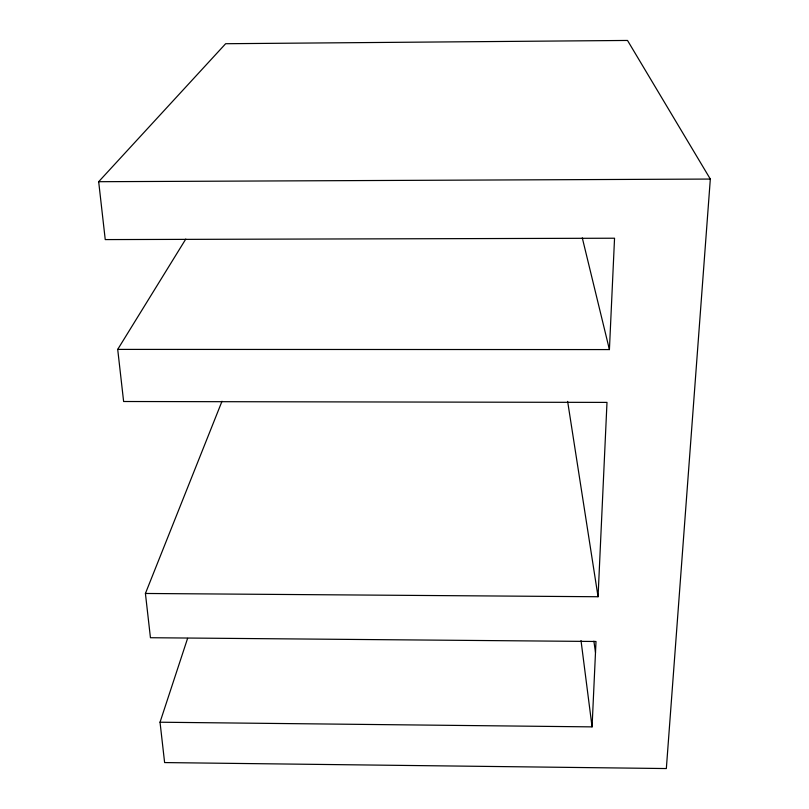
<?xml version="1.0" encoding="UTF-8"?>
<svg xmlns="http://www.w3.org/2000/svg" width="809" height="809" viewBox="0 0 809 809"><rect width="100%" height="100%" fill="white"/><g stroke="black" fill="none" stroke-linecap="round" stroke-linejoin="round"><path stroke-width="1.21" d="M145.418 593.472L598.053 596.739L606.993 402.397L123.625 401.507L117.71 349.397L609.42 349.579L614.547 238.22L105.241 239.585L98.678 181.701L225.65 43.716L627.511 40.45L710.322 179.062L666.343 768.55L164.611 762.574L160.03 722.215L592.067 726.876L596 641.486L150.444 637.725L145.418 593.472L222 401.284M160.03 722.215L187.597 638.352M117.71 349.397L185.777 239.08M98.678 181.701L710.322 179.062M582.288 237.866L609.42 349.579M567.635 401.406L598.053 596.739M593.887 641.203L595.495 652.459M581.014 640.576L592.067 726.876"/></g></svg>
